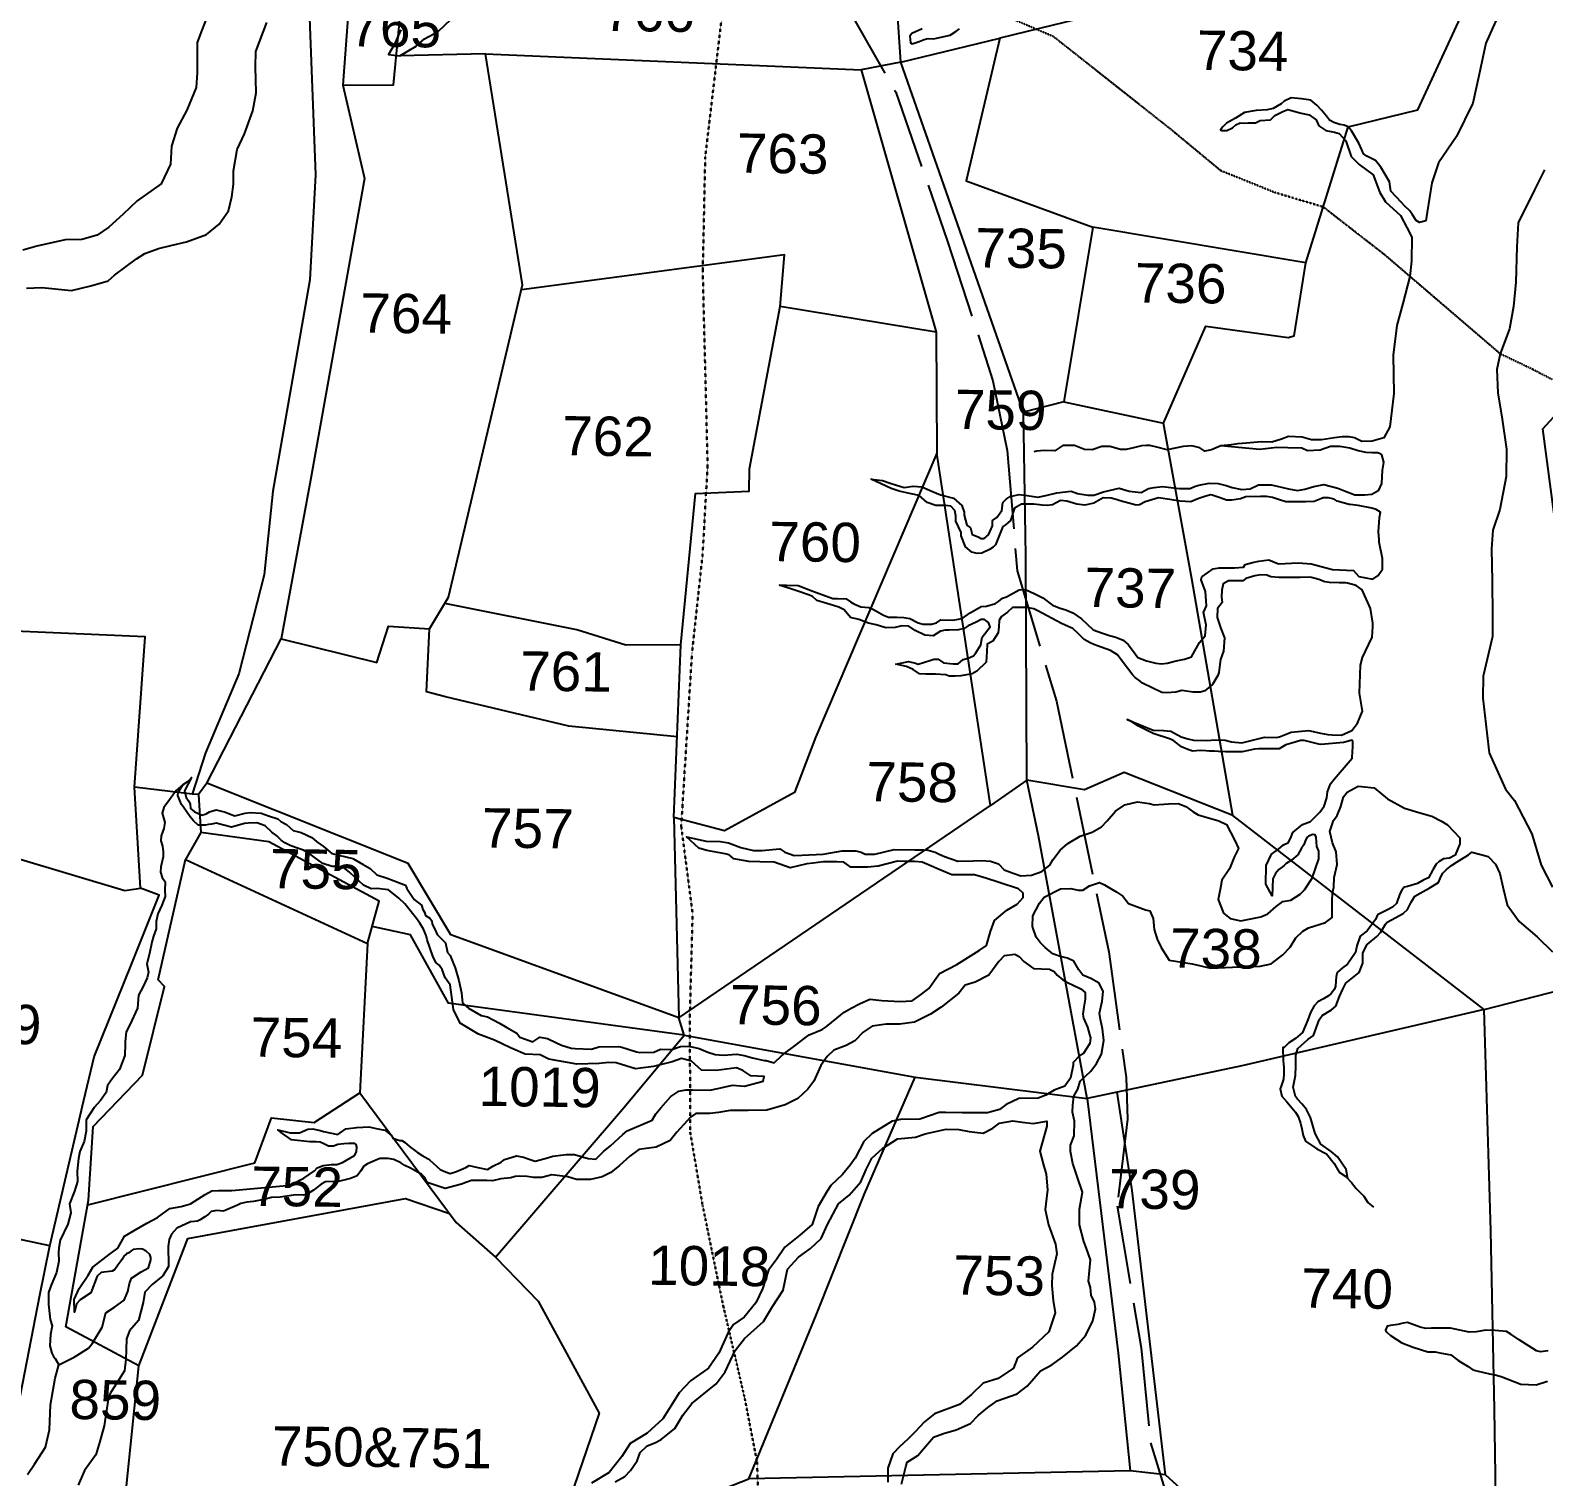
# Model space of a CAD drawing. Header units: inches. Extents: x 304037 to 460575, y 1453943 to 1639883.
# Drawn here: x 343449 to 344399, y 1595609 to 1596518 of the extents above; entities that cross this region are included whole.
import ezdxf

# ---------------------------------------------------------------- set-up
doc = ezdxf.new("R2010")
doc.units = ezdxf.units.IN
doc.header["$MEASUREMENT"] = 0
doc.linetypes.add('ACAD_ISO02W100', pattern=[15, 12, -3])
doc.linetypes.add('ACAD_ISO07W100', pattern=[3, 0, -3])
for name, color, linetype in [('CARTTRACK', 30, 'ACAD_ISO02W100'), ('NALA', 4, 'Continuous'), ('SURVEY_BND', 7, 'Continuous'), ('SURVEY_NO', 7, 'Continuous'), ('VILLAGE_AREA', 1, 'Continuous')]:
    doc.layers.add(name, color=color, linetype=linetype)
doc.layers.add('FOOTPATH', color=150, linetype='ACAD_ISO07W100', lineweight=30)
doc.styles.get("Standard").update_dxf_attribs({"font": 'arial.ttf'})

# ---------------------------------------------------------------- blocks, each defined once
blk = doc.blocks.new('KANUPURUPALLE')
at = {"layer": 'CARTTRACK'}
for points in [[(-62.22, 22.61), (-54.44, 9.36), (-46.22, -13.31), (-39.01, -34.47), (-36.68, -45.08), (-34.93, -63.45), (-28.67, -83.24), (-20.16, -121.41)], [(-20.16, -121.41), (-17.27, -140.52), (-16.94, -146.89), (-18.37, -160.18), (-14.41, -181.76), (-12.76, -196.26), (-7.81, -211.59), (-1.86, -230.4), (7.05, -259.77), (11.97, -273.78), (20, -288.44), (35.78, -314.67), (56.26, -344.12)]]:
    blk.add_lwpolyline(points, dxfattribs=at)
at = {"layer": 'FOOTPATH', "ltscale": 0.001}
for points in [[(-73.72, -224.44), (-74.56, -223.19), (-72.69, -209.29), (-72.56, -204.28), (-72.78, -199.98), (-74.78, -190.33), (-78.26, -176.22), (-81.61, -160.97), (-83.67, -149.7), (-83.95, -131.63), (-83.74, -116.42), (-85.66, -103.09), (-84.37, -76.63), (-82.95, -61.44), (-82.38, -47.99), (-83.52, -18.37), (-83.38, -0.94), (-80.82, 23.64)], [(58.13, -39.08), (43.36, -31.63), (38.33, -29.31), (20.52, -14.45), (11.02, -7.26), (3.56, -5.13), (-4.7, -1.92), (-12.36, 4.25), (-30.51, 18.2), (-37.79, 21.22)]]:
    blk.add_lwpolyline(points, dxfattribs=at)
at = {"layer": 'NALA'}
for points in [[(-130.1, 17.86), (-131.09, 15.55), (-131.92, 14.06), (-130.18, 13.9), (-127.7, 15.39), (-126.46, 16.54), (-124.39, 17.7), (-122.41, 19.6)], [(-50.55, 19.11), (-52.09, 18.37), (-52.42, 17.94), (-52.31, 16.93), (-52.04, 16.77), (-50.96, 17.18), (-50.24, 17.49), (-49.61, 17.61), (-48.8, 17.61), (-46.27, 18.19), (-45.42, 18.78), (-44.85, 19.18)], [(36.95, 21.52), (35.5, 18.08), (34.51, 13.06), (33.65, 8.88), (31.23, 3.75), (28.53, -0.28), (27.54, -3.35), (26.89, -7.85), (26.71, -9.16), (25.75, -9.42), (25.21, -9.16), (24.64, -8.28), (24.24, -7.66), (23.42, -6.92), (22.96, -6.41), (21.31, -4.73), (21.09, -3.31), (19.74, -1.08), (18.92, -0.05), (17.55, 0.6), (17.07, 0.91), (16.78, 1.51), (16.33, 2.53), (15.16, 4.43), (14.65, 5), (14.05, 5.28), (13.4, 5.34), (12.46, 5.65), (11.81, 5.99), (11.35, 6.62), (10.53, 7.5), (9.85, 8.24), (8.91, 9.03), (7.49, 9.2), (5.88, 9.3), (4.85, 8.82), (4.4, 8.39), (3.2, 7.65), (2.27, 7.45), (0.59, 7.31), (-1.17, 6.97), (-2.57, 6.12), (-3.9, 5.32), (-4.47, 4.78), (-4.81, 4.3), (-4.59, 4.22), (-3.85, 4.19), (-2.99, 4.64), (-2.48, 5.1), (-1.83, 5.38), (-1.34, 5.38), (-0.6, 5.44), (0.53, 5.44), (1.24, 5.78), (2.78, 5.92), (3.43, 6.57), (4.65, 7.23), (5.42, 7.54), (7.47, 7.03), (8.69, 6.77), (9.77, 6.03), (10.2, 5.13), (11.28, 4.42), (12.56, 4.16), (13.3, 3.96), (14.33, 2.86), (15.19, 0.52), (16.42, -0.69), (18.56, -2.25), (19.65, -4.95), (20.52, -6.35), (22.85, -8.41), (23.81, -10.22), (24.59, -11.68), (24.59, -15.36), (24.38, -17.72), (23.34, -21.84), (22.49, -25.2), (21.99, -29.73), (22.17, -35.61), (21.63, -40.68), (20.74, -42.36), (18.95, -42.89), (17.38, -42.96), (16.27, -42.46), (15.45, -42.29), (14.38, -42.29), (13.2, -42.5), (11.23, -42.82), (9.73, -42.82), (8.3, -42.46), (6.2, -42.36), (5.14, -42.8), (3.64, -43.26), (2.06, -43.26), (-0.22, -43.48), (-1.51, -43.58), (-2.55, -43.76), (-4.12, -43.94), (-5.51, -44.55), (-6.55, -44.76), (-7.31, -44.26), (-8.52, -44.01), (-9.88, -44.12), (-12.27, -44.66), (-13.88, -44.26), (-14.92, -44.05), (-15.49, -44.05), (-16.21, -44.12), (-17.42, -44.41), (-18.56, -44.69), (-19.39, -44.69), (-21.03, -44.26), (-22.28, -44.26), (-23.74, -44.8), (-24.89, -44.76), (-26.42, -44.19), (-28.21, -44.19), (-29.44, -45.02), (-31.01, -45.02), (-32.22, -45.12), (-32.62, -45.23)], [(-159.06, 21.08), (-160.45, 17.38), (-161.15, 15.52), (-161.06, 10.88), (-161.2, 8.66), (-162.59, 5.18), (-163.99, 2.4), (-164.82, -0.38), (-164.96, -3.09), (-166.35, -6.15), (-169.97, -8.79), (-172.08, -10.84), (-174.24, -12.86), (-175.98, -14.11), (-178.35, -14.81), (-180.85, -14.88), (-185.17, -15.92), (-187.33, -16.54)], [(-186.65, -22.33), (-184.32, -22.19), (-179.81, -22.62), (-176.85, -21.85), (-174.22, -21.04), (-173.27, -20.16), (-171.5, -18.83), (-169.97, -17.64), (-168.67, -16.79), (-166.63, -16.01), (-164.55, -15.47), (-162.37, -14.92), (-159.3, -13.78), (-157.39, -12.15), (-156.03, -10.11), (-155.55, -7.97), (-155.28, -6.06), (-155.31, -4.02), (-154.8, -0.73), (-153.74, 1.68), (-152.48, 5.22), (-152.01, 7.94), (-152.17, 11.92), (-152.17, 14.26), (-150.57, 18.72)], [(44.72, -1.12), (43.24, -4.22), (40.78, -9.31), (40.62, -12.95), (40.58, -18.34), (40.25, -22.04), (39.68, -25.47), (38.33, -29.31), (37.84, -31.72), (38.04, -35.27), (38.78, -39.3), (39.47, -43.88), (39.51, -48.04), (38.57, -53.07), (37.55, -56.27), (37.42, -59.09), (37.59, -64.05), (37.71, -69.2), (37.71, -72.47), (36.39, -78.54), (36.39, -81.93), (37.09, -87.19), (37.45, -90.22), (40.03, -95.77), (41.42, -97.48), (44.16, -102.5), (45.64, -107.28), (47.43, -110.59)], [(-184.08, -203.4), (-183.02, -201.82), (-181.4, -199.19), (-180.78, -196.53), (-180.71, -192.74), (-180.02, -188.66), (-179.52, -186.59), (-177.18, -185.41), (-175.01, -183.99), (-174.41, -183.23), (-173, -180.77), (-172.47, -178.59), (-171.15, -177.67), (-169.67, -176.62), (-169.11, -175.27), (-168.91, -174.05), (-168.58, -173.24), (-167.16, -172.22), (-166.04, -171.63), (-165.68, -170.38), (-165.68, -170.02), (-165.84, -169.59), (-166.41, -169.09), (-167, -168.8), (-167.43, -168.73), (-168.42, -168.86), (-168.71, -169.06), (-169.07, -169.36), (-169.4, -169.52), (-169.8, -169.88), (-170.03, -170.28), (-170.26, -170.67), (-170.72, -171.27), (-171.15, -171.93), (-171.58, -172.19), (-173.26, -172.42), (-173.85, -173.01), (-174.78, -175.55), (-176.4, -176.64), (-176.92, -177.27), (-177.22, -178.52), (-177.32, -176.58), (-176.56, -174.93), (-175.24, -172.86), (-174.52, -171.61), (-172.08, -169.68), (-170.76, -168.66), (-169.74, -166.82), (-168.29, -165.96), (-166.37, -164.78), (-164.76, -163.89), (-162.91, -162.49), (-161.16, -162.19), (-159.74, -161.77), (-157.53, -160.29), (-156.51, -159.73), (-155.49, -159.66), (-153.48, -159.66), (-145.65, -158.83), (-144.23, -158.6), (-143.11, -157.9), (-142.52, -157.61), (-140.91, -156.46), (-140.51, -156), (-139.59, -155.63), (-138.3, -155.44), (-137.51, -155.44), (-136.66, -155.14), (-134.81, -154.02), (-134.55, -153.49), (-134.51, -152.7), (-134.61, -152.34), (-134.81, -152.21), (-135.07, -152.21), (-135.73, -152.24), (-136.46, -152.28), (-137.38, -152.41), (-138.04, -152.67), (-138.83, -152.67), (-139.62, -152.28), (-140.12, -152.08), (-140.71, -152.04), (-141.66, -152.04), (-144.47, -151.78), (-144.83, -151.52), (-145.85, -150.83), (-146.57, -150.3), (-144.7, -150.7), (-143.28, -150.7), (-141.99, -150.14), (-141.24, -150.07), (-140.12, -150.3), (-139.62, -150.46), (-137.41, -150.89), (-136.23, -150), (-134.55, -149.74), (-132.71, -149.63), (-131.35, -149.91), (-130.23, -150.1), (-129.21, -150.89), (-129.02, -151.31), (-127.94, -151.64), (-127.62, -151.68), (-127.24, -151.92), (-126.45, -152.57), (-125.65, -153.13), (-125.23, -153.46), (-124.49, -153.92), (-123.6, -154.39), (-123.32, -154.58), (-121.73, -155.98), (-120.89, -156.35), (-120.19, -156.58), (-119.25, -156.26), (-117.8, -155.65), (-117.29, -155.32), (-115.98, -155.6), (-114.49, -155.88), (-113.69, -155.37), (-112.43, -154.76), (-111.92, -154.34), (-110.1, -153.78), (-109.02, -153.97), (-108.18, -154.25), (-107.25, -154.53), (-105.38, -154.02), (-104.58, -153.74), (-102.53, -153.46), (-101.27, -153.46), (-99.16, -154.02), (-97.99, -154.11), (-96.87, -152.94), (-95.8, -152.06), (-93.93, -150.28), (-93.28, -149.72), (-89.5, -148.05), (-88.94, -147.07), (-88.19, -146.13), (-86.7, -144.36), (-85.48, -143.56), (-84.41, -143.33), (-83.38, -143.33), (-80.77, -143.33), (-79.55, -143.05), (-77.31, -142.54), (-75.49, -142.63), (-72.64, -141.84), (-72.5, -141.14), (-74.5, -141.04), (-75.77, -140.25), (-76.7, -139.88), (-79.78, -140.3), (-82.07, -140.3), (-83.6, -138.93), (-85.14, -138.55), (-86.54, -139.07), (-89.39, -139.86), (-92.15, -140.23), (-95.09, -139.35), (-96.26, -139.3), (-97.71, -139.49), (-101.12, -139.63), (-105.37, -138.93), (-106.72, -138.27), (-109.01, -138.23), (-111.26, -137.29), (-113.73, -136.13), (-116.16, -135.29), (-118.97, -133.65), (-120.04, -131.55), (-120.61, -127.8), (-120.61, -127.8), (-121.37, -126.76), (-121.82, -125.45), (-122.32, -124.82), (-122.81, -124.42), (-123.31, -123.47), (-124.21, -121), (-124.34, -120.33), (-124.79, -119.34), (-125.33, -118.44), (-125.87, -117.76), (-127.67, -115.51), (-128.58, -114.66), (-130.2, -113.43), (-131.96, -113.25), (-132.86, -113.29), (-134.03, -112.75), (-135.34, -111.58), (-136.15, -110.86), (-136.15, -110.86), (-137.23, -110.01), (-138.04, -109.96), (-138.85, -109.96), (-140.29, -109.56), (-141.6, -108.61), (-142.23, -108.16), (-143.22, -107.53), (-144.48, -107.13), (-145.29, -106.86), (-146.1, -106.45), (-146.68, -106.05), (-147.36, -105.42), (-148.13, -104.84), (-149.16, -103.89), (-150.42, -103.49), (-151.73, -103.53), (-152.31, -103.62), (-152.31, -103.62), (-154.29, -104.16), (-154.29, -104.16), (-156.63, -103.59), (-157.33, -103.76), (-157.81, -103.84), (-158.26, -103.95), (-159.35, -103.95), (-160.11, -103.31), (-160.58, -102.69), (-161.06, -102.02), (-161.62, -101.24), (-161.93, -100.82), (-162.24, -100.2), (-162.52, -99.47), (-162.49, -98.97), (-161.76, -97.79), (-160.89, -97.2), (-160.47, -96.7), (-161.52, -98.76), (-161.28, -99.74), (-160.87, -100.25), (-160.61, -100.71), (-160.59, -101.4), (-160.01, -101.88), (-158.83, -102.42), (-158.15, -102.19), (-157.67, -101.89), (-156.66, -101.55), (-155.21, -101.89), (-154.34, -102.27), (-153.78, -102.44), (-152.21, -102), (-151.44, -101.91), (-149.78, -101.96), (-148.67, -102.38), (-147.2, -102.83), (-146.78, -103.23), (-145.91, -103.65), (-144.87, -104.59), (-143.63, -104.83), (-142, -105.57), (-141.24, -106.26), (-140.21, -106.92), (-138.93, -108), (-135.72, -108.7), (-134.13, -109.6), (-133.02, -110.23), (-131.98, -111.14), (-130.43, -111.66), (-129.37, -112.03), (-127.63, -112.66), (-127.41, -113.16), (-126.24, -114.87), (-125.13, -115.72), (-124.89, -116.33), (-124.65, -116.76), (-124.5, -117.28), (-123.83, -117.65), (-123.54, -118.09), (-123.46, -118.59), (-123.04, -119.35), (-122.65, -120.15), (-121.37, -121.38), (-121.06, -122.86), (-120.67, -123.32), (-120.21, -124.32), (-120.21, -124.32), (-119.85, -125.21), (-119.29, -127.11), (-118.83, -128.97), (-118.69, -130.55), (-117.76, -131.34), (-115.8, -132.41), (-114.83, -132.6), (-112.96, -133.53), (-111.85, -134.18), (-110.31, -135.06), (-109.85, -135.66), (-107.85, -136.32), (-106.82, -135.62), (-105.61, -135.8), (-104.22, -136.41), (-103.47, -136.78), (-101.98, -137.2), (-101.38, -137.24), (-98.87, -137.34), (-97.75, -136.97), (-94.77, -136.87), (-94.26, -136.97), (-92.03, -137.66), (-91.56, -137.71), (-89.37, -137.66), (-88.35, -137.2), (-86.63, -137.2), (-85.33, -136.73), (-84.02, -136.64), (-82.46, -136.98), (-81.11, -137.54), (-80, -137.87), (-78.79, -137.96), (-76.69, -137.77), (-75.58, -137.96), (-74.32, -138.29), (-72.5, -138.7), (-72.23, -138.7), (-70.97, -139.03), (-69.9, -137.96), (-69.39, -137.54), (-67.8, -136.33), (-66.32, -135.17), (-65.71, -134.71), (-63.71, -133.82), (-63.11, -133.45), (-61.52, -132.06), (-60.41, -131.13), (-59.24, -130.48), (-58.08, -129.83), (-56.54, -129.13), (-54.71, -129.3), (-51.87, -129.41), (-50.04, -129.3), (-48.65, -128.27), (-47.55, -127.36), (-45.93, -125.05), (-43.3, -123.66), (-39.95, -121.48), (-38.85, -120.71), (-38.23, -118.52), (-37.68, -116.87), (-35.78, -115.27), (-34.24, -114.32), (-33.33, -113.29), (-33.33, -112.6), (-34.06, -111.98), (-37.02, -111.03), (-39.07, -110.39), (-40.79, -109.92), (-43.06, -109.95), (-44.26, -109.99), (-46.2, -109.19), (-47.41, -108.67), (-48.8, -108.09), (-50, -108.02), (-51.5, -108.02), (-52.6, -108.02), (-55.51, -108.82), (-57.16, -109), (-59.68, -109), (-60.78, -108.27), (-61.84, -108.24), (-62.75, -108.24), (-63.92, -108.24), (-65.46, -108.46), (-66.44, -108.6), (-68.93, -109.26), (-71.38, -108.42), (-73.61, -108.38), (-75.29, -108.35), (-77.56, -107.98), (-78.26, -107.4), (-78.88, -107.25), (-81.69, -106.78), (-82.94, -106.41), (-84.84, -104.73), (-81.8, -105.35), (-79.65, -105.35), (-78.4, -105.57), (-76.54, -106.23), (-74.56, -106.67), (-73.32, -106.63), (-70.58, -106.37), (-69.81, -106.85), (-68.35, -107.32), (-67.18, -107.29), (-63.96, -107.1), (-61.07, -106.52), (-60.59, -106.52), (-58.95, -106.52), (-58.14, -106.7), (-57.56, -106.99), (-56.06, -106.99), (-53.13, -106.23), (-49.99, -106.23), (-48.6, -106.23), (-47.94, -106.23), (-46.84, -106.52), (-46.22, -106.85), (-45.45, -107.18), (-43.37, -107.87), (-41.06, -107.81), (-39.77, -107.74), (-38.38, -107.79), (-37.15, -108.2), (-36.28, -109.1), (-34.89, -109.61), (-33.76, -109.99), (-32.12, -109.84), (-30.55, -109.3), (-29.34, -108.28), (-28.88, -107.45), (-27.8, -105.99), (-26.62, -104.97), (-24.75, -103.82), (-22.93, -103.16), (-21.52, -102.33), (-20.67, -101.41), (-19.41, -99.9), (-18.02, -98.95), (-16.1, -98.43), (-14.3, -98.69), (-13.55, -98.85), (-11.37, -98.69), (-9.88, -98.61), (-8.7, -99.05), (-7.57, -99.87), (-6.82, -100.31), (-5.92, -100.54), (-3.66, -101.18), (-2.46, -101.72), (-1.15, -104.17), (-0.59, -105.38), (-1.23, -106.69), (-1.9, -108.48), (-3.08, -110.23), (-3.24, -111.41), (-3.57, -113.19), (-2.75, -115.24), (-1.72, -116.04), (-0.08, -116.37), (2.98, -115.73), (4.03, -115.27), (5.27, -114.11), (6.27, -113.35), (7.5, -113.14), (8.94, -112.19), (9.56, -111.55), (10.74, -109.73), (11.69, -106.79), (11.67, -105.6), (11.36, -104.89), (11.23, -103.48), (11.08, -103.09), (10.74, -103.09), (10.08, -103.32), (9.84, -103.53), (9.59, -104.12), (9.38, -104.68), (9.05, -105.19), (8.46, -106.19), (7.53, -107.04), (6.74, -107.53), (6.35, -107.89), (5.61, -108.5), (5.12, -109.12), (4.71, -109.92), (4.63, -112.49), (3.68, -110.74), (3.65, -107.92), (4.45, -106.18), (5.5, -105.38), (6.3, -104.71), (7.04, -104.35), (7.43, -103.48), (7.69, -102.81), (9.13, -101.54), (10.36, -101.08), (11.75, -99.64), (12.39, -98.72), (12.77, -97.46), (12.88, -96.53), (13.31, -95.28), (13.88, -94.56), (16.55, -91.36), (16.63, -90.23), (16.63, -89.72), (16.63, -88.77), (16.5, -88.61), (15.99, -88.77), (15.24, -88.97), (11.83, -89.33), (11.44, -89.26), (9.23, -88.72), (8.64, -88.74), (7.51, -89.1), (6.41, -89.44), (5.42, -90.05), (3.34, -90.1), (2.26, -90.1), (1.67, -90.15), (0.75, -90.39), (-0.23, -90.59), (-1.57, -90.62), (-2.75, -90.62), (-3.85, -90.62), (-4.49, -90.54), (-5.24, -90.54), (-5.75, -90.54), (-6.63, -90.49), (-7.8, -90.61), (-8.77, -90.28), (-9.49, -89.97), (-10.67, -89.07), (-11.21, -88.79), (-13.83, -87.97), (-16.22, -86.82), (-17.15, -86.2), (-17.84, -85.92), (-13.83, -87.48), (-12.29, -87.51), (-11.16, -87.59), (-9.54, -88.41), (-8.54, -88.72), (-7.67, -88.92), (-5.54, -88.95), (-4.43, -88.84), (-2.84, -88.87), (-1.89, -89.07), (-0.3, -89.23), (3.16, -88.33), (4.93, -88.36), (5.45, -88.23), (7.19, -87.51), (9.84, -87.18), (10.59, -87.33), (11.69, -87.61), (12.82, -87.77), (13.46, -87.84), (14.88, -87.87), (16.47, -87.1), (17.32, -85.97), (18.06, -84.12), (17.58, -81.38), (17.65, -77.12), (17.94, -75.94), (18.37, -74.99), (19.38, -72.81), (19.43, -71.22), (19.45, -70.71), (19.04, -68.43), (17.76, -65.61), (16.81, -64.96), (15.52, -64.61), (15.22, -64.61), (14.24, -64.61), (12.75, -64.58), (12.03, -64.48), (11.11, -64.12), (10, -63.84), (9.62, -63.81), (8.25, -63.86), (5.08, -63.91), (3.79, -63.81), (3.15, -63.58), (2.28, -63.55), (1.35, -63.73), (-0.01, -64.14), (-0.49, -64.5), (-2.68, -64.53), (-3.45, -65.01), (-3.68, -65.96), (-3.71, -67.02), (-3.6, -67.84), (-4.27, -68.79), (-4.32, -70.12), (-3.73, -71.84), (-3.14, -73.22), (-3.29, -75.25), (-3.7, -76.53), (-3.83, -77.33), (-3.94, -78.56), (-4.09, -79.02), (-4.89, -80.4), (-6.07, -81.35), (-6.68, -81.59), (-7.84, -81.59), (-9.56, -81.38), (-10.49, -81.64), (-11.85, -81.76), (-12.59, -81.69), (-15.55, -80.33), (-15.93, -80.02), (-16.7, -79.48), (-17.06, -79.1), (-18.7, -77.01), (-19.44, -76.04), (-20.52, -75.42), (-21.96, -74.91), (-23.09, -74.53), (-23.63, -74.29), (-24.58, -73.78), (-25.45, -72.91), (-26.33, -72.14), (-27.02, -71.81), (-28.07, -71.37), (-31.67, -69.5), (-32.31, -69.21), (-33.44, -69.03), (-34.44, -69.03), (-35.55, -69.03), (-36.34, -69.78), (-37.24, -70.45), (-37.55, -70.98), (-37.6, -72.04), (-37.71, -72.96), (-38.5, -74.22), (-39.35, -74.71), (-39.38, -75.83), (-39.48, -77.42), (-40.86, -78.82), (-41.6, -79.23), (-43.3, -79.56), (-44.17, -79.64), (-45.07, -79.64), (-45.61, -79.46), (-47.2, -79.36), (-48.64, -79.41), (-49.62, -79.36), (-50.59, -78.72), (-51.64, -78.28), (-53.26, -77.95), (-51.31, -77.51), (-50.26, -77.74), (-49.82, -77.87), (-47.92, -77.26), (-47.48, -77.1), (-46.82, -77.1), (-45.99, -77.64), (-44.5, -77.77), (-43.73, -77.77), (-42.96, -77.08), (-42.24, -76.87), (-41.42, -76.49), (-41.06, -76.05), (-40.32, -74.79), (-40.14, -73.61), (-38.93, -72.03), (-39.18, -71.37), (-39.8, -70.93), (-40.34, -70.93), (-41.06, -71.34), (-42.29, -71.93), (-42.88, -72.34), (-43.78, -72.57), (-45.2, -72.63), (-45.81, -72.63), (-46.48, -72.78), (-47.61, -73.55), (-48.87, -73.45), (-50.35, -72.75), (-51.32, -72.09), (-52.41, -72.09), (-53.42, -72.36), (-54.85, -72.4), (-56.33, -71.97), (-57.49, -71.74), (-58.97, -71.2), (-60.25, -70.89), (-61.22, -69.76), (-62.04, -69.37), (-63.4, -68.95), (-65.42, -68.36), (-66.12, -67.78), (-66.58, -67.59), (-68.49, -66.93), (-71.17, -66.11), (-70.08, -66.11), (-68.29, -66.11), (-66.08, -66.97), (-63.01, -68.05), (-62.29, -68.05), (-60.98, -68.07), (-60.31, -68.49), (-59.76, -68.81), (-58.72, -69.26), (-57.48, -69.33), (-56.86, -69.61), (-55.95, -70.1), (-55.23, -70.5), (-54.48, -70.77), (-53.14, -70.77), (-52.1, -70.77), (-51.19, -70.92), (-49.92, -71.59), (-49.15, -71.76), (-47.91, -71.76), (-47.14, -71.56), (-46.48, -71.09), (-44.62, -71.09), (-43.23, -70.8), (-42.02, -69.92), (-40.34, -68.93), (-39.54, -68.88), (-38.16, -68.46), (-37.71, -68.14), (-37.09, -67.64), (-36.52, -67.44), (-34.56, -66.35), (-33.62, -66.28), (-32.16, -66.92), (-30.94, -67.52), (-29.45, -68.58), (-28.31, -69.03), (-27.42, -69.3), (-26.33, -69.75), (-24.99, -70.64), (-23.21, -72.26), (-21.78, -72.78), (-20.71, -73.1), (-19.72, -73.35), (-18.63, -73.82), (-17.83, -74.46), (-17.16, -75.31), (-16.32, -76.42), (-15.01, -76.89), (-13.59, -77.24), (-12.73, -77.31), (-11.86, -77.21), (-10.47, -76.82), (-9.23, -76.57), (-8.16, -76.2), (-6.95, -73.99), (-6.11, -72.98), (-5.96, -71.27), (-6.4, -69.4), (-5.96, -68.38), (-6.13, -66.21), (-6.83, -64.45), (-6.73, -63.95), (-5.02, -62.71), (-4.1, -62.54), (-3.4, -62.54), (-1.77, -62.54), (-0.4, -62.42), (-0.13, -62.02), (0.98, -61.7), (1.95, -61.45), (3.44, -61.25), (4.94, -61.84), (7.92, -61.62), (9.9, -61.77), (13.18, -62.58), (16.4, -62.68), (17.22, -63.6), (19.35, -63.95), (20.14, -63.4), (20.79, -62.41), (20.79, -60.78), (20.25, -58.31), (20.25, -57.92), (20.13, -56.76), (20.23, -54.56), (20.37, -53.74), (19.74, -53.35), (19.07, -53.15), (16.95, -52.74), (15.76, -52.63), (15.58, -52.63), (13.75, -52.12), (13.3, -51.85), (12.44, -51.65), (11.61, -51.67), (11.28, -51.83), (10.22, -52.22), (8.9, -52.32), (7.88, -52.34), (5.9, -52.34), (4.93, -52.04), (3.87, -51.73), (2.95, -51.57), (2.05, -51.61), (-0.19, -51.67), (-1, -51.97), (-2.34, -52.2), (-3.12, -52.22), (-4.12, -51.87), (-5.34, -51.46), (-5.61, -51.46), (-6.44, -51.69), (-7.5, -52.09), (-8.56, -52.56), (-10.21, -52.46), (-11.19, -52.32), (-11.78, -52.22), (-13.53, -51.99), (-15.53, -52.64), (-16.42, -53.09), (-16.93, -53.19), (-19.36, -52.54), (-19.97, -52.36), (-20.76, -52.13), (-21.94, -52.13), (-23.37, -52.97), (-24.74, -53.27), (-25.94, -53.15), (-27.49, -52.7), (-28.44, -52.62), (-29.12, -52.99), (-29.67, -53.28), (-30.44, -53.38), (-31.26, -53.38), (-32.54, -53.21), (-34.41, -53.23), (-35.47, -53.87), (-36.06, -55.76), (-36.45, -56.14), (-36.81, -56.43), (-37.1, -56.65), (-37.32, -56.94), (-38.28, -59.5), (-38.62, -59.87), (-39.19, -60.26), (-40.38, -60.79), (-41.07, -60.89), (-41.86, -60.69), (-42.84, -59.89), (-43.55, -58.23), (-43.57, -57.7), (-43.98, -56.82), (-44.39, -55.99), (-44.39, -55.17), (-44.55, -54.38), (-45.18, -53.68), (-45.93, -53.62), (-46.57, -53.62), (-47.48, -53.62), (-48.79, -53.17), (-50.04, -52.15), (-51.25, -51.9), (-53.1, -51.52), (-54.32, -51.13), (-57.38, -49.76), (-55.65, -49.93), (-54.32, -50.39), (-52.35, -50.94), (-50.96, -50.74), (-49.66, -50.8), (-48.01, -51.52), (-46.79, -52.01), (-44.8, -52.5), (-43.5, -53.6), (-43.13, -54.6), (-43.13, -55.04), (-42.7, -56.55), (-42.15, -56.96), (-41.87, -57.96), (-40.97, -58.35), (-40.5, -58.55), (-40.05, -58.55), (-39.4, -58), (-38.81, -56.62), (-38.82, -55.78), (-38.15, -55.32), (-37.41, -54.28), (-37.37, -53.91), (-37.27, -53.05), (-36.74, -52.52), (-36.15, -52.13), (-34.79, -51.77), (-33.58, -51.91), (-31.95, -52.13), (-30.69, -51.89), (-29.06, -51.46), (-26.84, -51.18), (-25.9, -51.5), (-24.32, -51.75), (-23.38, -51.75), (-21.91, -51.2), (-19.56, -50.59), (-17.98, -51.04), (-16.18, -51.2), (-15.04, -50.59), (-14.19, -50.41), (-12.92, -50.28), (-10.4, -50.55), (-8.69, -50.53), (-8.02, -50.2), (-7.38, -49.96), (-5.82, -49.65), (-4.45, -49.69), (-3.21, -49.96), (-2.29, -50.28), (-0.83, -50.57), (0.46, -50.43), (1.72, -49.81), (3.64, -49.81), (4.57, -49.98), (6.3, -50.36), (7.69, -50.59), (8.79, -50.4), (10.15, -49.94), (11.7, -49.63), (13.82, -50.14), (14.86, -50.53), (16.43, -51.12), (17.98, -51.12), (19.01, -51.02), (20.11, -50.4), (20.54, -49.37), (20.61, -47.36), (20.81, -46.1), (20.48, -44.98), (20.12, -44.77), (19.81, -44.69), (18.94, -44.69), (18.1, -44.67), (16.84, -44.4), (15.56, -44.04), (14.03, -43.79), (12.62, -43.81), (11.07, -44.38), (9.14, -44.51), (8.25, -44.12), (6.12, -44.08), (4.46, -44.08), (1.84, -44.44), (-4.12, -43.94)], [(-50.68, -203.06), (-50.05, -200.41), (-49.85, -199.73), (-48.24, -198.68), (-47.13, -197.3), (-45.91, -195.85), (-44.39, -195.24), (-42.45, -194.69), (-40.28, -193.66), (-39.15, -192.42), (-37.7, -191.19), (-36.28, -190.16), (-33.23, -189.05), (-31.74, -187.87), (-29.74, -185.49), (-28.02, -184.57), (-26.38, -183.38), (-24.26, -181.58), (-22.85, -179.93), (-21.82, -177.77), (-21.47, -175.94), (-21.61, -174.88), (-22.16, -173.83), (-22.27, -172.65), (-22.56, -171.73), (-22.32, -168.47), (-22.95, -166.75), (-23.35, -165.66), (-24.07, -163.14), (-24.1, -160.72), (-23.69, -158.12), (-24.5, -155.76), (-25.21, -153.8), (-25.61, -151.97), (-25.61, -150.99), (-25.07, -149.54), (-25.05, -147.32), (-25.35, -145.94), (-25.35, -144.9), (-25.19, -143.5), (-24.62, -142.42), (-24.26, -141.22), (-22.67, -139.65), (-21.81, -138.47), (-21.05, -137.04), (-20.73, -134.93), (-20.96, -133.16), (-21.3, -131.74), (-21.43, -130.79), (-21.07, -128.92), (-20.96, -127.45), (-21.54, -126.21), (-22.83, -125.53), (-24.05, -125.03), (-24.69, -124.21), (-25.47, -122.91), (-26.45, -122.43), (-27.55, -122.2), (-28.69, -121.8), (-29.88, -120.87), (-30.65, -120.14), (-31.29, -119.31), (-31.86, -117.69), (-31.84, -116.08), (-30.84, -114.11), (-30.13, -113.18), (-27.65, -111.89), (-26.1, -111.79), (-24.94, -112.05), (-24.23, -112.05), (-23.22, -111.37), (-21.72, -110.84), (-20.95, -111.17), (-20.19, -111.61), (-19.06, -112.29), (-18.13, -112.88), (-17.25, -114), (-14.67, -114.91), (-13.96, -115.05), (-13.47, -116.23), (-13.27, -117.9), (-12.83, -119.35), (-12.2, -120.65), (-10.91, -122.54), (-7.41, -123.07), (-4.58, -123.69), (0.91, -123.33), (2.98, -123.29), (4.64, -122.89), (6.41, -121.52), (7.5, -120.33), (8.36, -118.88), (9.41, -117.83), (10.25, -117.33), (12.83, -116.49), (13.84, -115.69), (13.84, -114.28), (13.84, -113.09), (13.84, -111.97), (14.06, -111.07), (14.06, -109.59), (14.53, -107.6), (14.35, -105.66), (13.77, -104.29), (13.33, -102.56), (13.84, -100.9), (14.42, -100.1), (14.93, -98.76), (15.32, -97.28), (15.87, -96.56), (17.53, -95.62), (19.99, -95.84), (22.05, -97.46), (24.66, -98.84), (26.86, -99.49), (28.85, -100.03), (30.33, -100.75), (31.27, -101.29), (32.21, -102.27), (33.15, -103.28), (33.19, -104.18), (32.5, -105.95), (31.64, -106.39), (30.73, -106.53), (30.08, -106.93), (29.61, -107.33), (29.1, -108.23), (28.49, -109.46), (27.77, -109.75), (26.79, -110.35), (25.27, -110.82), (24.76, -110.92), (24.4, -111.39), (24.11, -111.97), (23.64, -113.45), (23.03, -113.99), (22.2, -114.46), (20.78, -115.22), (20.46, -115.91), (19.23, -117.68), (18.18, -118.51), (17.67, -119.99), (17.49, -121), (16.3, -122.77), (15.53, -123.38), (14.74, -124.1), (14.56, -124.68), (14.49, -126.16), (14.38, -126.63), (13.87, -127.28), (13.44, -127.64), (12.68, -128.11), (11.84, -128.58), (11.27, -129.2), (10.72, -130.25), (10.36, -131.37), (9.57, -133.32), (8.52, -134.26), (7.5, -134.91), (6.82, -135.63), (6.6, -135.66), (6.67, -137.6), (6.81, -138.68), (6.81, -139.59), (6.78, -140.49), (6.42, -141.54), (6.27, -141.97), (6.53, -143.06), (7.32, -143.92), (8.66, -145.51), (9.06, -146.16), (9.46, -147.17), (9.64, -148.04), (9.89, -149.05), (10.25, -149.88), (12, -151.03), (13.48, -151.79), (14.68, -153.23), (15.47, -154.57), (16.49, -155.22), (17.35, -156.09), (18.08, -157.03), (19.27, -158.15), (19.89, -159.12), (20.75, -159.81)], [(-161.76, -97.79), (-162.78, -98.69), (-163.78, -100.13), (-164.65, -101.34), (-164.88, -102.17), (-164.44, -103.6), (-164.58, -104.54), (-165.01, -105.65), (-165.04, -106.41), (-164.74, -107.23), (-164.63, -108.07), (-164.63, -108.85), (-164.96, -110.4), (-165.01, -111.18), (-164.74, -112), (-164.31, -112.65), (-164.3, -113.94), (-164.23, -114.88), (-164.73, -116.22), (-165.33, -117.57), (-165.6, -118.72), (-165.57, -119.88), (-165.93, -121), (-166.18, -121.89), (-166.54, -123.62), (-166.9, -125.2), (-166.63, -126.5), (-166.85, -127.36), (-167.43, -128.66), (-168.1, -130.02), (-168.27, -131.99), (-169.4, -134.56), (-169.93, -135.62), (-170.07, -137.11), (-170.03, -137.49), (-170.07, -139.24), (-170.89, -141.38), (-171.97, -142.85), (-172.65, -143.88), (-172.86, -144.96), (-173.68, -146.16), (-174.64, -147.27), (-175.83, -149.13), (-175.83, -150.86), (-176.12, -152.45), (-176.77, -153.99), (-176.96, -155.08), (-177.1, -157.03), (-177.03, -158.56), (-177.46, -160.08), (-178.23, -162.02), (-177.99, -163.38), (-178.45, -165.11), (-179.56, -167.56), (-179.75, -168.74), (-179.78, -169.53), (-179.75, -170.78), (-180.04, -172.53), (-180.83, -174.45), (-181.22, -175.61), (-181.22, -177.41), (-180.94, -179.71), (-180.6, -180.66), (-180.86, -181.97), (-180.92, -183.73), (-180.6, -184.83), (-180.35, -185.34), (-180.08, -185.64), (-179.52, -186.59)], [(16.79, -155.53), (16.49, -154.14), (15.18, -152.22), (14.17, -151.39), (12.58, -150.31), (11.71, -148.72), (10.95, -146.27), (10.33, -145.08), (9.65, -144.25), (8.92, -143.49), (8.63, -143.09), (8.27, -141.65), (8.56, -139.88), (8.6, -138.39), (8.6, -136.8), (8.89, -135.76), (10.41, -134.36), (11.24, -133.75), (12.07, -131.33), (12.51, -130.68), (13.92, -129.81), (14.57, -129.2), (15.11, -127.75), (15.65, -126.63), (16.05, -125.69), (18.08, -124.05), (18.62, -122.6), (18.62, -121.05), (19.24, -119.75), (20.72, -118.48), (21.26, -117.87), (22.02, -116.6), (22.24, -116.28), (22.89, -115.92), (24.67, -114.93), (25.32, -114.31), (25.86, -113.19), (26.44, -112.29), (27.24, -111.82), (28.57, -111.02), (29.98, -110.12), (30.35, -109.25), (30.64, -108.71), (31.18, -108.13), (31.94, -107.52), (32.81, -106.94), (34.54, -105.86), (35.05, -105.42), (36.39, -105.79), (37.51, -106.04), (38.66, -107.23), (39.32, -108.64), (39.82, -110.66), (40.55, -113.41), (42.39, -115.9), (45.19, -118.24), (47.54, -120.48)], [(47.68, -181.4), (46.56, -181.54), (45.91, -181.4), (43.27, -179.77), (41.97, -178.9), (41.32, -178.54), (39.58, -178.4), (38.17, -178.36), (36.69, -178.65), (35.6, -178.69), (32.78, -178.14), (29.87, -178.17), (28.97, -178.21), (28.13, -178.06), (26.18, -177.34), (25.53, -177.49), (24.73, -177.67), (23.58, -177.85), (23.11, -177.96), (22.85, -178.57), (23.03, -178.9), (23.61, -179.36), (25.35, -180.48), (27.09, -181.1), (29.33, -181.79), (30.45, -181.79), (31.43, -181.97), (32.87, -182.18), (33.92, -182.98), (34.5, -183.37), (35.51, -183.95), (36.27, -184.46), (37.07, -184.64), (38.8, -185.04), (39.67, -185.15), (40.61, -185.43), (43.59, -186.52), (45.95, -186.59), (47.68, -186.02)], [(-36.08, -122.15), (-36.91, -123.12), (-38.43, -125.23), (-40.51, -126.3), (-42, -126.8), (-42.96, -128.04), (-45.6, -130.2), (-47.23, -131.27), (-49.67, -132.52), (-51.89, -132.89), (-54, -132.89), (-56.13, -133.22), (-57.46, -134.18), (-58.72, -135.5), (-60.04, -136.23), (-61.93, -136.99), (-62.94, -137.94), (-63.84, -139.35), (-64.88, -141.73), (-65.78, -142.99), (-67.3, -144.42), (-69.21, -145.41), (-72, -146.25), (-74.84, -146.36), (-77.59, -146.39), (-79.36, -146.73), (-80.71, -146.92), (-82.82, -146.92), (-83.63, -147.52), (-85.68, -149.83), (-86.69, -151.12), (-88.83, -152.13), (-91.45, -152.52), (-92.8, -153.59), (-94.4, -155), (-95.67, -156.12), (-97.02, -156.8), (-98.76, -157.22), (-100.93, -157.27), (-102.25, -156.88), (-104.7, -156.57), (-106.21, -157.02), (-107.48, -157.05), (-108.46, -156.88), (-109.59, -156.85), (-110.29, -156.91), (-110.94, -157.13), (-112.47, -157.28), (-113.71, -157.61), (-114.58, -157.61), (-116.04, -157.61), (-116.91, -157.64), (-117.81, -157.95), (-118.46, -158.2), (-120.91, -158.91), (-123.67, -158.03), (-124.06, -157.26), (-124.57, -156.75), (-125.08, -156.49), (-126.24, -155.85), (-127.13, -155.47), (-127.77, -155.09), (-128.8, -154.57), (-129.7, -154.45), (-130.98, -154.45), (-132.37, -155.1), (-132.85, -155.3), (-133.37, -155.65), (-133.85, -156.39), (-134.38, -157.13), (-135.38, -157.57), (-137.21, -158.05), (-139.2, -158.11), (-139.88, -158.48), (-141.03, -159.41), (-141.99, -160.02), (-142.6, -160.18), (-143.7, -160.18), (-146.07, -160.54), (-147.42, -160.6), (-148.55, -160.93), (-150.15, -161.28), (-151.14, -161.39), (-152.07, -161.61), (-152.57, -161.86), (-154.72, -162.82), (-155.74, -162.74), (-156.59, -162.88), (-157, -163.29), (-157.56, -163.7), (-158.27, -164.2), (-158.63, -164.39), (-159.13, -164.45), (-159.73, -164.5), (-161.78, -165.48), (-162.58, -166.44), (-162.96, -167.27), (-163.07, -168.34), (-163.07, -169.2), (-163.02, -170.27), (-162.99, -171.35), (-163.84, -172.81), (-165.44, -174.15), (-166.52, -175.34), (-166.79, -176.93), (-167.43, -179.66), (-168.78, -181.27), (-169.22, -182.48), (-169.25, -184.18), (-169.3, -185.61), (-169.49, -187.37), (-170.56, -189.19), (-171.56, -190.75), (-171.85, -191.44), (-172.49, -195.82), (-173.08, -198.23), (-173.69, -200.26), (-175.36, -202.69), (-176.31, -204.94)], [(-36.08, -122.15), (-34.47, -121.94), (-33.82, -122.28), (-33.1, -123.05), (-31.6, -124.1), (-29.18, -124.15), (-28.44, -124.52), (-27.99, -125.07), (-27.12, -125.76), (-26.28, -126.21), (-25.64, -126.52), (-24.35, -127.1), (-23.66, -127.63), (-23.69, -128.68), (-23.87, -129.89), (-24.01, -130.95), (-23.87, -131.55), (-23.24, -132.95), (-22.95, -134.05), (-22.79, -134.58), (-22.84, -135.42), (-23.87, -137), (-24.42, -137.32), (-25.37, -138.34), (-25.37, -138.77), (-25.72, -140.74), (-26.61, -141.98), (-28.22, -142.61), (-29.49, -143.43), (-30.65, -143.87), (-33.57, -143.95), (-35.48, -144.89), (-36.49, -145.7), (-38.31, -146.2), (-42.15, -146.26), (-44.74, -146.26), (-45.69, -146.26), (-48.67, -147.31), (-51.57, -147.44), (-52.57, -147.65), (-52.86, -147.68), (-55.9, -149.61), (-57.17, -150.83), (-58.41, -153.43), (-59.17, -154.51), (-60.33, -155.96), (-62.07, -157.62), (-62.65, -158.51), (-63.97, -160.87), (-64.84, -163.64), (-66.72, -165.29), (-68.96, -167.16), (-70.25, -169.03), (-71.41, -170.71), (-72.28, -173.56), (-73.28, -175.72), (-75.05, -177.91), (-76.66, -179.05), (-77.46, -180.27), (-78.81, -183.47), (-80.37, -185.79), (-83.11, -187.73), (-84.79, -189.58), (-86.27, -192.05), (-87.24, -193.61), (-89.6, -195.84), (-92.18, -197.44), (-93.44, -199.42), (-95.34, -201.91), (-97.99, -203.59)], [(-94.38, -203.32), (-92.93, -202.49), (-92.05, -201.57), (-91.09, -200.08), (-90.64, -198.79), (-89.6, -197.75), (-88.43, -197.29), (-87.43, -196.75), (-85.38, -195.05), (-84.22, -193.02), (-82.84, -191.19), (-79.18, -188.14), (-77.84, -186.31), (-76.34, -183.02), (-74.93, -181.19), (-72.06, -178.53), (-70.72, -176.24), (-69.13, -173.72), (-68.51, -170.51), (-66.88, -168.64), (-65.05, -167.27), (-63.43, -165.73), (-62.51, -163.61), (-60.89, -160.4), (-59.25, -159.05), (-57.5, -157.01), (-56.71, -155.14), (-55.88, -153.39), (-54.3, -151.9), (-52.01, -150.36), (-49.25, -150.09), (-47.79, -149.55), (-44.63, -148.8), (-42.67, -148.84), (-41.09, -149.09), (-38.96, -149.34), (-37.5, -148.55), (-36.46, -147.8), (-34.46, -147.39), (-33.01, -147.59), (-31.34, -147.76), (-29.26, -147.39), (-29.26, -148.13), (-30.26, -151.96), (-29.72, -153.87), (-29.26, -155.46), (-29, -157.85), (-29.33, -160.84), (-28.79, -163.17), (-27.67, -166.13), (-27.46, -167.58), (-28.12, -170.69), (-28.17, -172.44), (-27.92, -174.73), (-27.62, -176.6), (-28.54, -179.51), (-31, -181.88), (-33.25, -183.55), (-33.84, -185.16), (-36.17, -186.74), (-38.46, -187.49), (-40.17, -189.27), (-42, -190.81), (-45.79, -192.27), (-47.33, -193.52), (-48.7, -195.06), (-49.8, -196.2), (-51.05, -197.37), (-52.05, -198.49), (-52.8, -200.65), (-52.8, -201.65), (-52.8, -202.82)]]:
    blk.add_lwpolyline(points, dxfattribs=at)
at = {"layer": 'SURVEY_BND'}
for points in [[(-144.14, 20.84), (-142.81, -4.42), (-143.48, -20.49), (-148.65, -52.81), (-149.82, -65.6), (-153.49, -80.77), (-158.42, -92.91), (-160.34, -99.24), (-169.18, -98.27), (-167.82, -75.29), (-191.3, -74.63)], [(37.23, -129.42), (66.5, -121.49), (53.96, -104.66), (48.3, -63.28), (44.96, -40.69), (63.08, -20.33), (61.05, 21.95), (59.74, 58.34), (87.68, 46.86), (88.8, -0.75), (89.12, -23.93), (76.59, -22.5), (63.08, -20.33)], [(-53.73, 13.94), (-55.86, 40.72), (-65.9, 44.09), (-82.72, 44.97)], [(8.49, -15.81), (14.65, 5), (25.27, 7.76), (38.82, 38.27), (-12.86, 24.55), (-38.68, 17.84)], [(-137.17, 36.76), (-138.83, 9.3), (-135.3, -4.91), (-142.95, -51.08), (-147.07, -75.32), (-132.46, -78.75), (-130.75, -73.17), (-124.47, -73.48), (-121.65, -68.62), (-110.98, -20.78), (-117.1, 14.38), (-130.18, 13.9)], [(-138.83, 9.3), (-131.08, 9.46), (-129.82, 24.77), (-138.04, 22.35)], [(-53.73, 13.94), (-38.68, 17.84), (-43.5, -4), (-24.09, -10.81), (-28.18, -37.57), (-34.31, -39.2)], [(-117.1, 14.38), (-59.77, 12.71), (-47.79, -27.15), (-71.62, -23.56), (-71.08, -15.71), (-111.16, -21.59)], [(-33.01, -95.39), (-33.62, -61.12), (-34.31, -39.2), (-53.73, 13.94), (-59.77, 12.71)], [(-28.18, -37.57), (-12.93, -40.62), (-6.65, -25.69), (5.92, -27.26), (6.84, -27.01), (8.49, -15.81), (-24.09, -10.81)], [(-47.79, -27.15), (-47.45, -45.62), (-65.37, -89.29), (-68.42, -97.71), (-79.04, -103.71), (-86.79, -101.8), (-86.07, -75.4), (-84.16, -52.28), (-75.96, -51.81), (-75.99, -48.4), (-71.62, -23.56)], [(-1.5, -100.31), (-8.24, -64.3), (-12.93, -40.62)], [(-85.62, -132.34), (-38.49, -99.3), (-47.45, -45.62)], [(-86.07, -75.4), (-94.47, -75.58), (-101.97, -73.37), (-122.21, -69.6)], [(-86.45, -89.5), (-103.04, -88.05), (-121.89, -83.86), (-124.78, -83.14), (-124.47, -73.48)], [(-86.79, -101.8), (-85.62, -132.34), (-120.61, -120.16), (-127.26, -109.35), (-158.11, -97.54), (-147.07, -75.32)], [(37.23, -129.42), (-1.5, -100.31), (-18.2, -93.98), (-24.21, -96.71), (-33.01, -95.39)], [(-84.78, -135.01), (-49.42, -140.94), (-23.17, -143.83), (-31.15, -103.86), (-33.01, -95.39), (-38.49, -99.3)], [(-238.81, -101.51), (-216.51, -108.91), (-206.06, -112.25), (-197.25, -114.39), (-194.93, -108.92), (-186.95, -109.38), (-170.42, -114.06), (-168.05, -113.69), (-169.18, -98.27)], [(-159.39, -99.26), (-158.96, -105.08), (-161.21, -109.2), (-133.26, -121.67), (-131.59, -115.17), (-148.57, -106.36), (-158.96, -105.08)], [(-158.11, -97.54), (-159.39, -99.26), (-160.34, -99.24)], [(-175.46, -280.14), (-175.85, -274.05), (-182.2, -268.33), (-176.09, -245.07), (-176.81, -237.91), (-170.77, -209.49), (-169.33, -209.45), (-167.3, -186.58), (-178.53, -180.8), (-175.3, -161.4), (-174.75, -150.15), (-167.34, -142.24), (-164.18, -128.65), (-165.17, -127.62), (-161.21, -109.2)], [(-181.11, -168.46), (-176.24, -146.16), (-174.77, -139.52), (-169.18, -125.19), (-165.19, -114.7), (-168.05, -113.69)], [(-84.78, -135.01), (-120.81, -130.61), (-126.73, -120.25), (-132.59, -119.07)], [(-133.26, -121.67), (-134.14, -144.47), (-119.16, -164.08), (-113.09, -169.27), (-93.71, -146.04), (-84.78, -135.01), (-85.62, -132.34)], [(40.31, -213.79), (39.66, -190.48), (38.69, -163.19), (37.23, -129.42), (0.36, -138.5), (-23.17, -143.83), (-17.9, -182.65), (-15.83, -200.55)], [(-113.09, -169.27), (-106.53, -175.88), (-96.96, -192.89), (-106.1, -220.77), (-98.99, -221.2), (-96.71, -214.81), (-91.24, -214.14), (-90.11, -209.18), (-74, -202.56), (-64.04, -177.44), (-56.95, -158.85), (-49.42, -140.94)], [(-10.41, -201.1), (-13.6, -176.89), (-16.12, -157.76), (-18.58, -142.79)], [(-175.42, -162.11), (-150.03, -155.37), (-147.56, -148.47), (-141.04, -149.09), (-134.14, -144.47)], [(-237.48, -211.97), (-212.24, -219.73), (-191.77, -225.59), (-189.6, -213.53), (-186.18, -196.26), (-182.54, -176.02), (-181.11, -168.46), (-216.24, -161.49), (-219.15, -161.27)], [(-167.3, -186.58), (-160.11, -167.04), (-126.94, -160.52), (-120.2, -162.72)], [(-21.07, -245.44), (-8.28, -247.38), (0.32, -235.03), (2.7, -212.72), (-10.41, -201.1), (-15.83, -200.55), (-74, -202.56)]]:
    blk.add_lwpolyline(points, dxfattribs=at)
at = {"layer": 'SURVEY_NO'}
for s, p in [('766', (-99.24, 18.13)), ('765', (-137.93, 15.24)), ('734', (-8.58, 13.42)), ('763', (-78.56, -3.24)), ('735', (-41.98, -17.2)), ('736', (-17.56, -22.22)), ('764', (-135.67, -28.42)), ('759', (-44.77, -41.91)), ('762', (-104.62, -46.74)), ('760', (-72.8, -62.45)), ('737', (-24.61, -68.81)), ('761', (-110.55, -82.73)), ('758', (-57.49, -98.9)), ('757', (-116.04, -106.75)), ('755', (-148.31, -113.41)), ('738', (-10.81, -123.67)), ('756', (-77.84, -133.23)), ('819', (-196.85, -137.73)), ('754', (-150.91, -139.17)), ('1019', (-116.04, -146.2)), ('739', (-19.66, -160.54)), ('752', (-150.52, -161.92)), ('1018', (-89.79, -173.16)), ('753', (-43.2, -174.04)), ('740', (9.92, -175.31)), ('859', (-177.81, -194.84)), ('750&751', (-146.81, -201.52))]:
    blk.add_text(s, height=6, dxfattribs=at).set_placement(p)

msp = doc.modelspace()

# ---------------------------------------------------------------- block references
at = {"layer": 'VILLAGE_AREA', "xscale": 4.11690545397391, "yscale": 4.116905454022344, "zscale": 4.116905453970031, "rotation": 359.2242586303323}
msp.add_blockref('KANUPURUPALLE', (344215.98, 1596437.21), dxfattribs=at)

doc.saveas('drawing.dxf')
